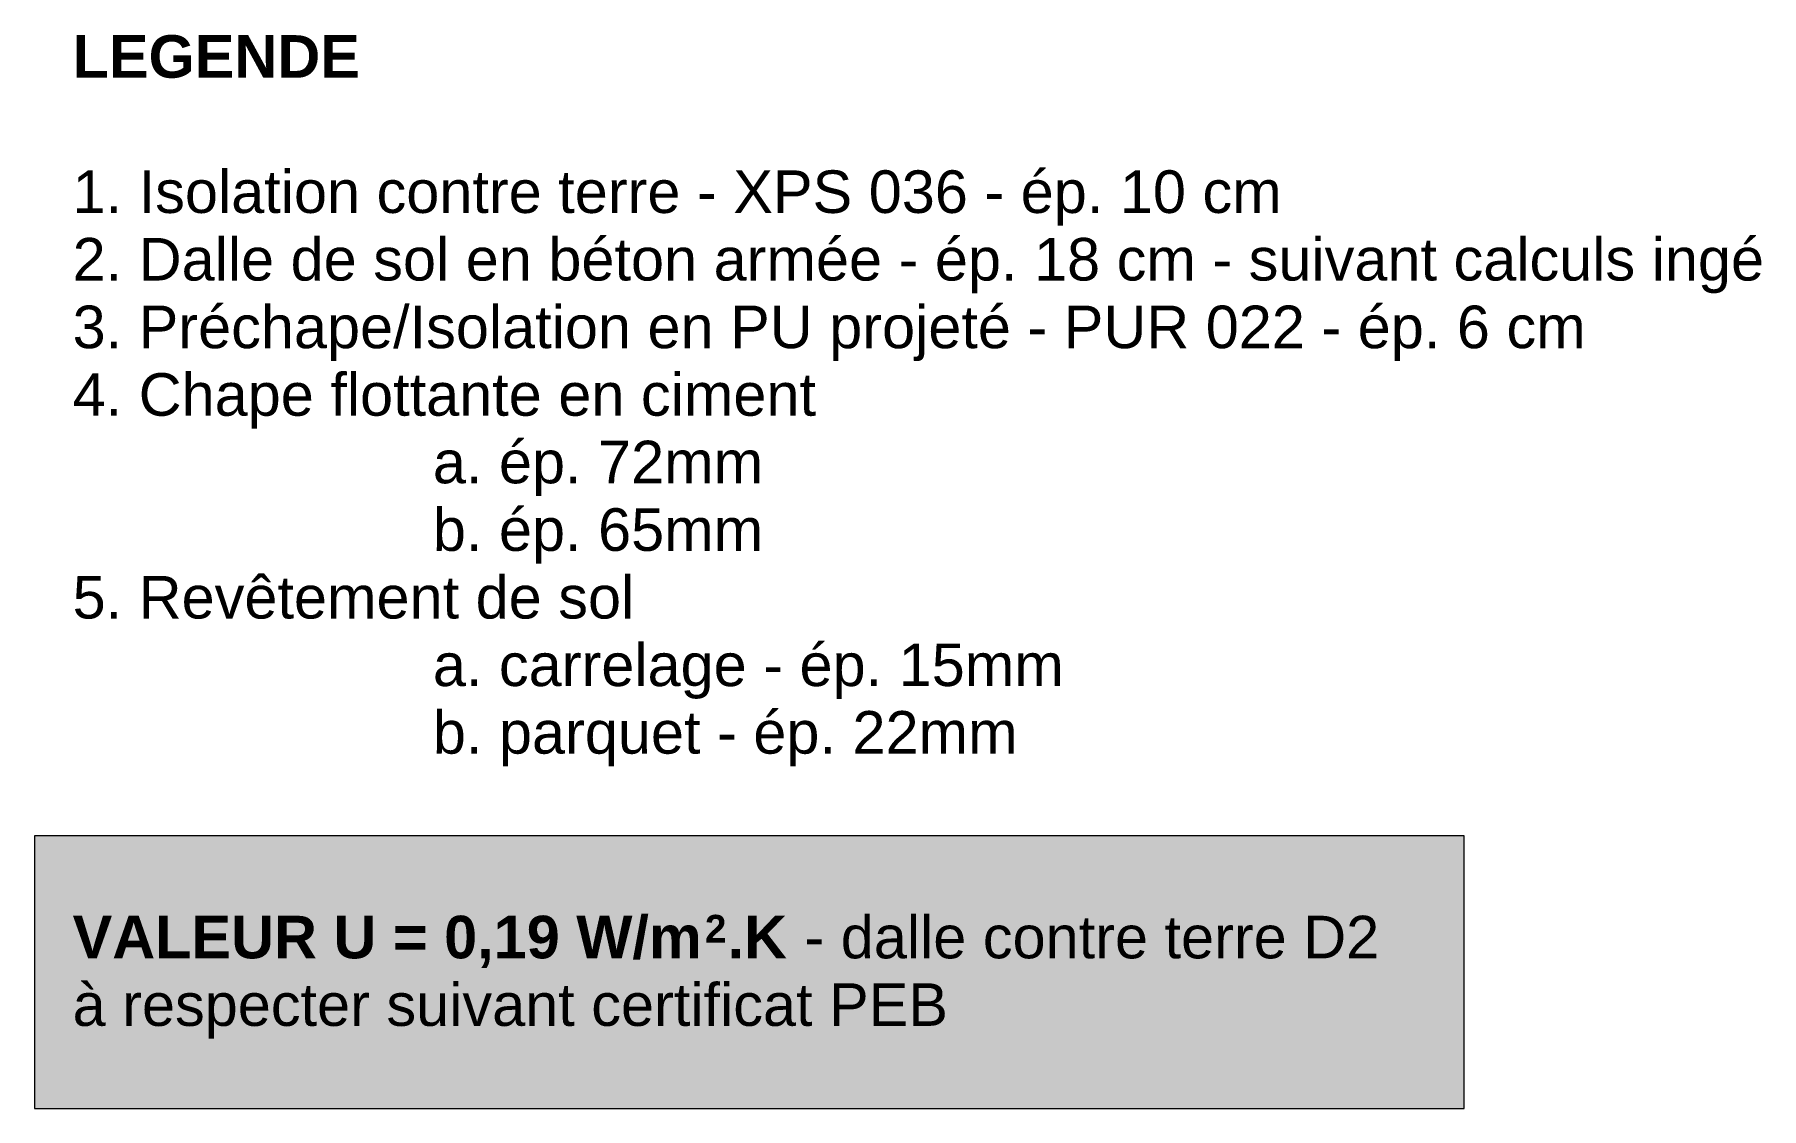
# Model space of a CAD drawing. Header units: millimetres. Extents: x 2328 to 3850, y 2957 to 3903.
import ezdxf

# ---------------------------------------------------------------- set-up
doc = ezdxf.new("R2010")
doc.units = ezdxf.units.MM
for name, color, linetype, lineweight in [('A-DETL', 90, 'Continuous', 18), ('A-DETL-GENF', 92, 'Continuous', 18), ('G-ANNO-TEXT', 231, 'Continuous', 9)]:
    doc.layers.add(name, color=color, linetype=linetype, lineweight=lineweight)
doc.styles.add('Arial', font='arial.ttf', dxfattribs={"height": 37.5})
doc.styles.add('Arial_B', font='', dxfattribs={"height": 37.5})
doc.styles.add('Arial_B_1', font='', dxfattribs={"height": 24.370908})
doc.styles.get('Arial_B').set_extended_font_data('Arial', bold=True)
doc.styles.get('Arial_B_1').set_extended_font_data('Arial', bold=True)

msp = doc.modelspace()

# ---------------------------------------------------------------- hatches: boundary and pattern name
at = {"layer": 'A-DETL-GENF'}
msp.add_hatch(color=7, dxfattribs=at).paths.add_polyline_path([(3588.3, 2956.8), (3588.3, 3196.8), (2328.3, 3196.8), (2328.3, 2956.8)])

# ---------------------------------------------------------------- linework, layer by layer
at = {"layer": 'A-DETL'}
for p, q in [((3588.3, 3196.8), (2328.3, 3196.8)), ((2328.3, 3196.8), (2328.3, 2956.8)), ((3588.3, 2956.8), (3588.3, 3196.8)), ((2328.3, 2956.8), (3588.3, 2956.8))]:
    msp.add_line(p, q, dxfattribs=at)

# ---------------------------------------------------------------- texts
at = {"layer": 'G-ANNO-TEXT', "color": 7, "attachment_point": 1}
for s, insert, char_height, width, style in [('LEGENDE', (2361.9, 3902.1), 37.5, 306.645, 'Arial_B'), ('1. Isolation contre terre - XPS 036 - ép. 10 cm', (2361.9, 3783), 37.5, 1298.734, 'Arial'), ('2. Dalle de sol en béton armée - ép. 18 cm - suivant calculs ingé', (2361.9, 3723.5), 37.5, 1803.797, 'Arial'), ('3. Préchape/Isolation en PU projeté - PUR 022 - ép. 6 cm', (2361.9, 3663.9), 37.5, 1617.405, 'Arial'), ('4. Chape flottante en ciment ', (2361.9, 3604.4), 37.5, 813.713, 'Arial'), ('a. ép. 72mm ', (2679.4, 3544.9), 37.5, 372.785, 'Arial'), ('^I', (2361.9, 3544.9), 37.5, 384.81, 'Arial'), ('b. ép. 65mm', (2679.4, 3485.4), 37.5, 354.747, 'Arial'), ('^I', (2361.9, 3485.4), 37.5, 384.81, 'Arial'), ('5. Revêtement de sol ', (2361.9, 3425.8), 37.5, 613.291, 'Arial'), ('^I', (2361.9, 3366.3), 37.5, 384.81, 'Arial'), ('a. carrelage - ép. 15mm ', (2679.4, 3366.3), 37.5, 691.455, 'Arial'), ('^I', (2361.9, 3306.8), 37.5, 384.81, 'Arial'), ('b. parquet - ép. 22mm', (2679.4, 3306.8), 37.5, 625.316, 'Arial'), ('VALEUR U = 0,19 W/m', (2361.9, 3126.5), 37.5, 675.422, 'Arial_B'), ('\\fArial|b1|i0|c0|p34|;2', (2919.2, 3127.3), 24.371, 24.051, 'Arial_B_1'), ('.K ', (2939.1, 3126.5), 37.5, 82.173, 'Arial_B'), ('- dalle contre terre D2 ', (3006.9, 3126.5), 37.5, 631.329, 'Arial'), ('à respecter suivant certificat PEB', (2361.9, 3067), 37.5, 933.966, 'Arial')]:
    msp.add_mtext(s, dxfattribs=dict(at, insert=insert, char_height=char_height, width=width, style=style))

doc.saveas('drawing.dxf')
